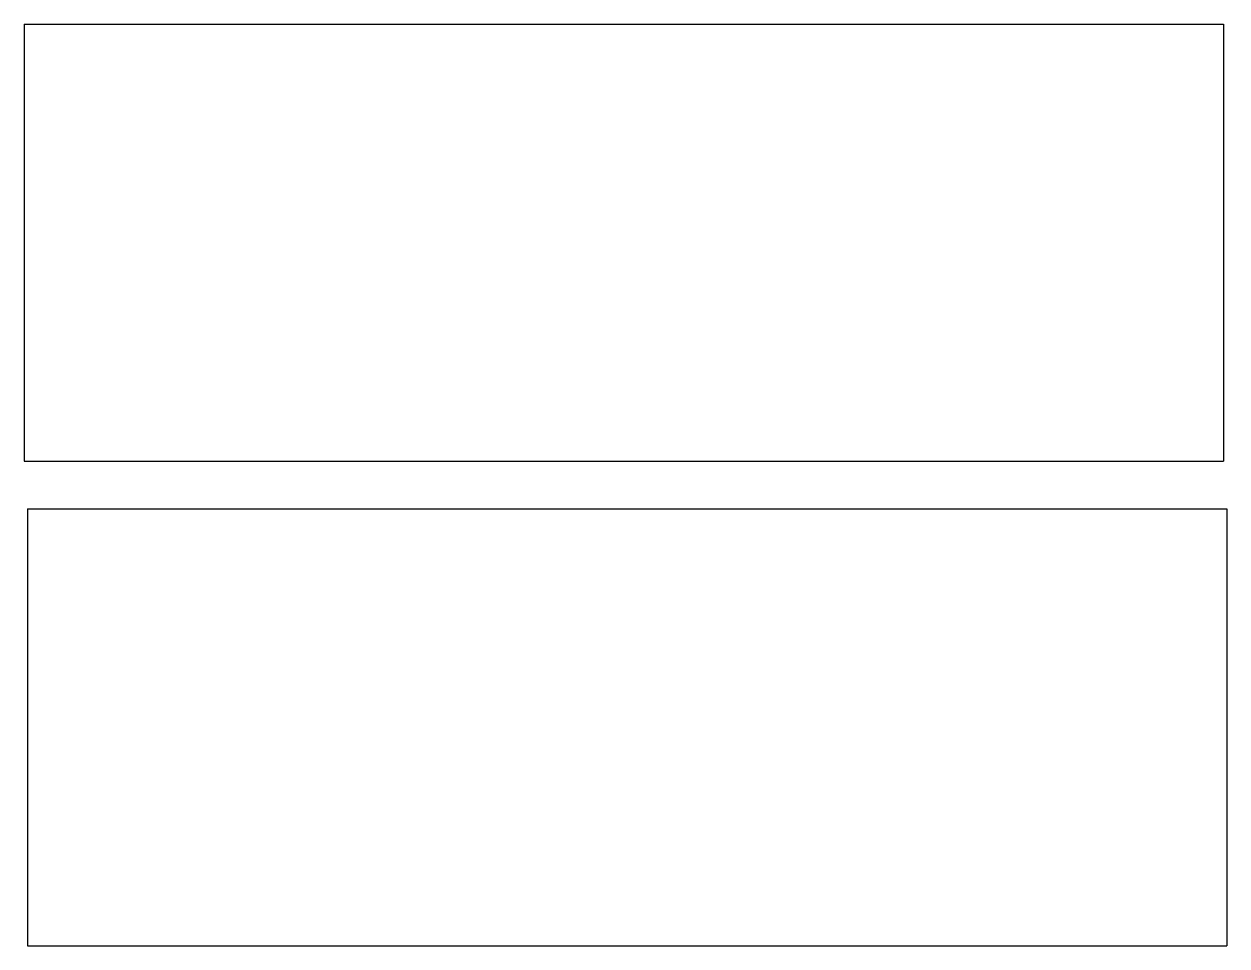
# Model space of a CAD drawing. Extents: x 0.742 to 1.235, y 0.046 to 0.746.
# Drawn here: x 0.7423 to 1.2345, y 0.3693 to 0.7464 of the extents above; entities that cross this region are included whole.
import ezdxf

# ---------------------------------------------------------------- set-up
doc = ezdxf.new("R2010")
doc.units = 0

msp = doc.modelspace()

# ---------------------------------------------------------------- linework, layer by layer
for p, q in [((0.74227, 0.74638, 0.08189), (0.74227, 0.56752, 0.08189)), ((0.74227, 0.74638, 0.08189), (1.23319, 0.74638, 0.08189)), ((1.23319, 0.74638, 0.08189), (1.23319, 0.56752, 0.08189)), ((0.74227, 0.56752, 0.08189), (1.23319, 0.56752, 0.08189)), ((0.74361, 0.54815, 0.08189), (0.74361, 0.36928, 0.08189)), ((0.74361, 0.54815, 0.08189), (1.23454, 0.54815, 0.08189)), ((1.23454, 0.54815, 0.08189), (1.23454, 0.36928, 0.08189)), ((0.74361, 0.36928, 0.08189), (1.23454, 0.36928, 0.08189))]:
    msp.add_line(p, q)

doc.saveas('drawing.dxf')
